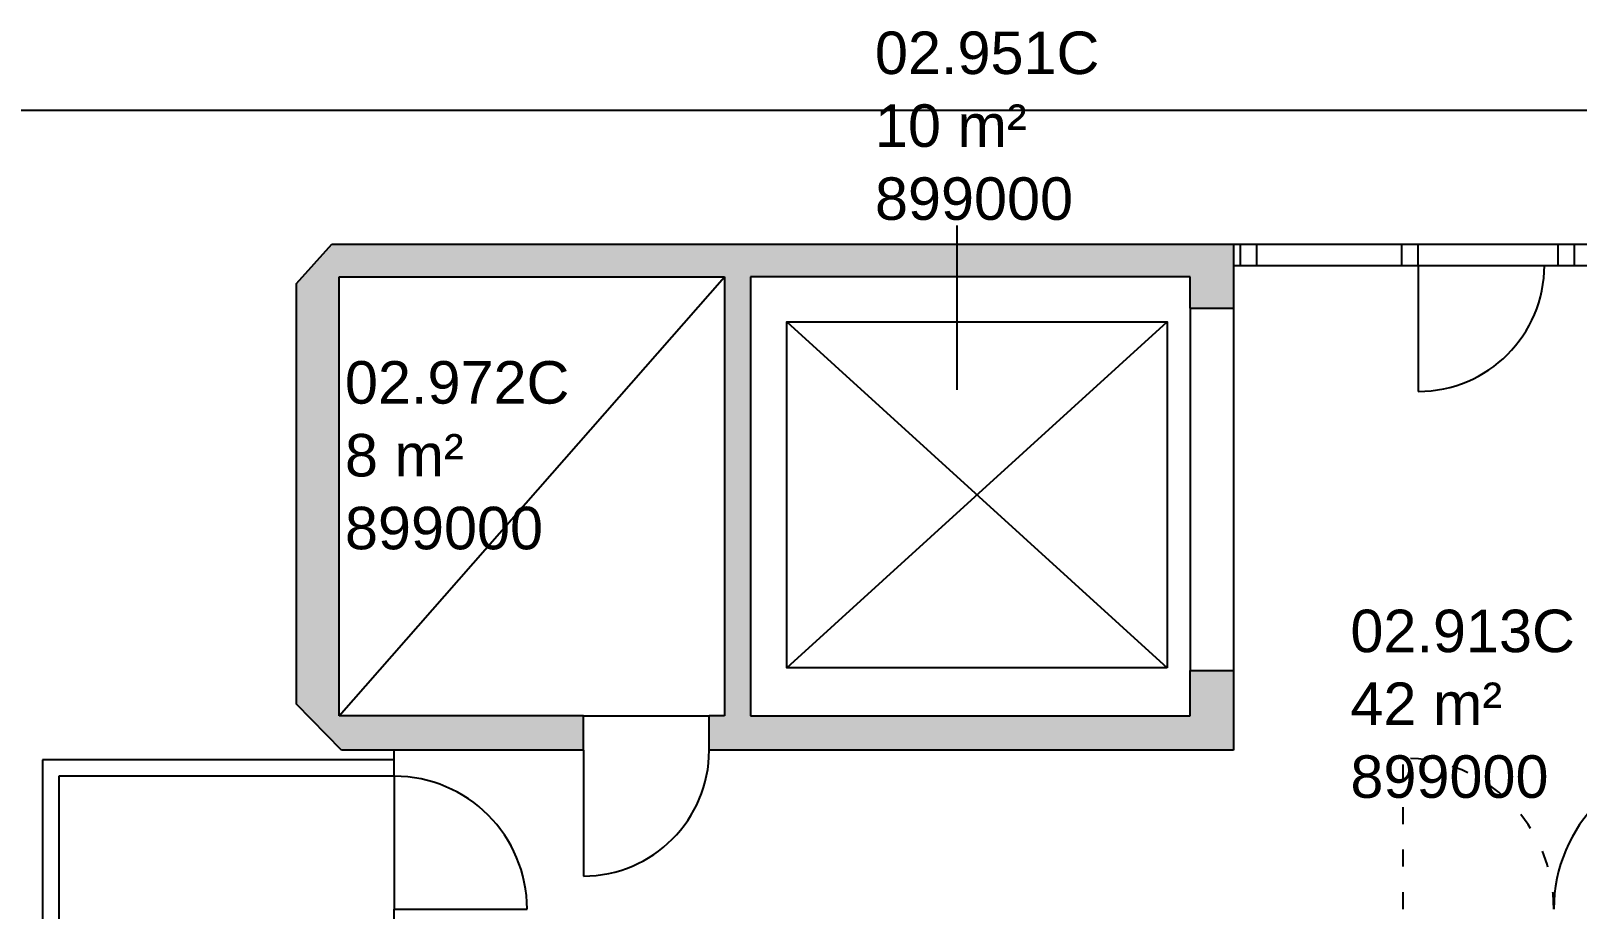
# Model space of a CAD drawing. Header units: metres. Extents: x -1 to 148, y 0 to 108.
# Drawn here: x 33.15 to 44.06, y 101.62 to 107.81 of the extents above; entities that cross this region are included whole.
import ezdxf

# ---------------------------------------------------------------- set-up
doc = ezdxf.new("R2010")
doc.units = ezdxf.units.M
doc.header["$MEASUREMENT"] = 0
doc.header["$PDSIZE"] = -2
doc.linetypes.add('ACAD_ISO03W100', pattern=[30, 12, -18])
doc.layers.get('0').update_dxf_attribs({"linetype": 'CONTINUOUS'})
doc.layers.get('DEFPOINTS').update_dxf_attribs({"linetype": 'CONTINUOUS'})
for name, color, linetype in [('AUFZUEGE_TREPPEN', 34, 'CONTINUOUS'), ('AUSSENWAND_STUETZE', 7, 'CONTINUOUS'), ('AUSSENWAND_STUETZE_FILLING', 7, 'CONTINUOUS'), ('BEMASZUNG', 8, 'CONTINUOUS'), ('BODENKANTEN', 7, 'CONTINUOUS'), ('FENSTER', 4, 'CONTINUOUS'), ('INNENWAND', 7, 'CONTINUOUS'), ('INNENWAND_FILLING', 7, 'CONTINUOUS'), ('INSTALLATIONSSCHACHT', 7, 'CONTINUOUS'), ('RAUMSTEMPEL', 7, 'CONTINUOUS'), ('TUEREN', 4, 'CONTINUOUS')]:
    doc.layers.add(name, color=color, linetype=linetype)
doc.styles.add('ARIAL', font='arial.ttf')
doc.dimstyles.new('Meter_Bem', dxfattribs={"dimtxt": 0.35, "dimasz": 0.015, "dimexe": 0, "dimexo": 0.1, "dimgap": 0.05, "dimtad": 1, "dimzin": 0, "dimdsep": 46, "dimtxsty": 'ARIAL', "dimblk1": 'mass1', "dimblk2": 'mass2', "dimsah": 1, "dimcen": 0.125, "dimse1": 1, "dimse2": 1, "dimclrd": 256, "dimclre": 1, "dimclrt": 256, "dimazin": 0, "dimtp": 102033525.0, "dimtm": 1, "dimtfac": 1, "dimtix": 1, "dimtmove": 2, "dimatfit": 3, "dimldrblk": 'mass2', "dimfxl": 1, "dimtolj": 1, "dimtzin": 0, "dimlwd": -1, "dimarcsym": 0})

# ---------------------------------------------------------------- blocks, each defined once
blk = doc.blocks.new('Tuer')
at = {"layer": 'TUEREN'}
blk.add_line((0, 0), (0, 0.82), dxfattribs=at)
blk.add_arc((0, 0), 0.82, 90, 180, dxfattribs=at)
blk = doc.blocks.new('Raumstempel')
at = {"color": 0, "linetype": 'ByBlock', "style": 'ARIAL'}
for tag, p in [('HOERSAALNUMMER', (0, 1.029)), ('ANZAHL PLAETZE', (0, 0.514)), ('RAUMNUMMER', (0, 0)), ('FLÄCHE', (0, -0.514)), ('INSTITUTSNUMMER1', (0, -1.029)), ('INSTITUTSNUMMER2', (0, -1.543))]:
    blk.add_attdef(tag, p, '', height=0.3, dxfattribs=at)
blk = doc.blocks.new('mass1')
for p, q in [((0, 25.5), (0, -12.75)), ((-5, -5), (5, 5)), ((-5, 0), (5, 0))]:
    blk.add_line(p, q)
blk = doc.blocks.new('mass2')
for p, q in [((0, -25.5), (0, 12.75)), ((5, 5), (-5, -5)), ((5, 0), (-5, 0))]:
    blk.add_line(p, q)
blk = doc.blocks.new('*D12')
at = {"layer": 'BEMASZUNG', "transparency": 16777216}
blk.add_line((-1, 1.015), (-1, 106.295), dxfattribs=at)
at = {"layer": 'DEFPOINTS', "color": 0, "transparency": 16777216}
for p in [(-1, 106.31), (35.274, 106.31), (2.008, 1)]:
    blk.add_point(p, dxfattribs=at)
at = {"layer": 'BEMASZUNG', "transparency": 16777216, "xscale": 0.015, "yscale": 0.015, "zscale": 0.015}
for name, p, rotation in [('mass2', (-1, 106.31), 90), ('mass1', (-1, 1), 270)]:
    blk.add_blockref(name, p, dxfattribs=dict(at, rotation=rotation))
at = {"layer": 'BEMASZUNG', "transparency": 16777216, "insert": (-1.229, 53.655), "char_height": 0.35, "attachment_point": 5, "rotation": 90, "style": 'ARIAL'}
blk.add_mtext('\\A1;105.31', dxfattribs=at)
blk = doc.blocks.new('*D29')
at = {"layer": 'BEMASZUNG', "transparency": 16777216}
blk.add_line((0.955, 107.255), (147.913, 107.255), dxfattribs=at)
at = {"layer": 'DEFPOINTS', "color": 0, "transparency": 16777216}
for p in [(147.928, 107.255), (147.928, 78.566), (0.94, 71.045)]:
    blk.add_point(p, dxfattribs=at)
at = {"layer": 'BEMASZUNG', "transparency": 16777216, "xscale": 0.015, "yscale": 0.015, "zscale": 0.015, "rotation": 180}
blk.add_blockref('mass1', (0.94, 107.255), dxfattribs=at)
at = {"layer": 'BEMASZUNG', "transparency": 16777216, "xscale": 0.015, "yscale": 0.015, "zscale": 0.015}
blk.add_blockref('mass2', (147.928, 107.255), dxfattribs=at)
at = {"layer": 'BEMASZUNG', "transparency": 16777216, "insert": (74.434, 107.483), "char_height": 0.35, "attachment_point": 5, "style": 'ARIAL'}
blk.add_mtext('\\A1;146.99', dxfattribs=at)

msp = doc.modelspace()

# ---------------------------------------------------------------- hatches: boundary and pattern name
at = {"layer": 'AUSSENWAND_STUETZE_FILLING'}
msp.add_hatch(color=256, dxfattribs=at).paths.add_polyline_path([(35.326, 106.08), (38.046, 106.08), (38.23, 106.08), (41.332, 106.08), (41.639, 106.08), (41.639, 106.31), (35.274, 106.31), (35.025, 106.031), (35.025, 103.063), (35.343, 102.738), (35.715, 102.738), (35.715, 102.98), (35.326, 102.98)])
at = {"layer": 'INNENWAND_FILLING'}
h = msp.add_hatch(color=256, dxfattribs=at)
h.paths.add_polyline_path([(41.639, 103.3), (41.332, 103.3), (41.332, 102.98), (38.23, 102.98), (38.23, 106.08), (38.046, 106.08), (38.046, 102.98), (37.938, 102.98), (37.938, 102.738), (41.639, 102.738)])
h.paths.add_polyline_path([(37.05, 102.98), (35.715, 102.98), (35.715, 102.738), (37.05, 102.738)])
h.paths.add_polyline_path([(41.639, 106.08), (41.332, 106.08), (41.332, 105.858), (41.639, 105.858)])

# ---------------------------------------------------------------- linework, layer by layer
at = {"layer": 'AUFZUEGE_TREPPEN'}
for p, q in [((38.485, 103.319), (41.17, 105.762)), ((38.485, 105.762), (41.17, 103.319))]:
    msp.add_line(p, q, dxfattribs=at)
msp.add_lwpolyline([(41.17, 103.319), (38.485, 103.319), (38.485, 105.762), (41.17, 105.762)], close=True, dxfattribs=at)
at = {"layer": 'AUSSENWAND_STUETZE'}
for p, q in [((35.025, 106.031), (35.274, 106.31)), ((35.274, 106.31), (41.639, 106.31)), ((41.639, 106.31), (41.639, 106.08)), ((35.326, 102.98), (35.326, 106.08)), ((35.326, 106.08), (38.046, 106.08)), ((41.332, 106.08), (38.23, 106.08)), ((35.025, 103.063), (35.025, 106.031)), ((35.343, 102.738), (35.025, 103.063)), ((35.715, 102.98), (35.326, 102.98)), ((35.715, 102.738), (35.343, 102.738))]:
    msp.add_line(p, q, dxfattribs=at)
at = {"layer": 'BODENKANTEN'}
for p, q in [((41.639, 105.858), (41.639, 103.3)), ((37.05, 102.98), (37.938, 102.98)), ((35.715, 102.554), (35.715, 102.738)), ((33.233, 102.669), (33.195, 74.109)), ((35.715, 102.669), (33.233, 102.669)), ((33.348, 102.554), (33.31, 73.993)), ((35.715, 102.554), (33.348, 102.554)), ((35.715, 102.554), (35.715, 101.617))]:
    msp.add_line(p, q, dxfattribs=at)
at = {"layer": 'FENSTER'}
for p, q in [((41.639, 106.31), (44.893, 106.31)), ((41.689, 106.16), (41.689, 106.31)), ((41.804, 106.16), (41.804, 106.31)), ((42.828, 106.16), (42.828, 106.31)), ((42.943, 106.16), (42.943, 106.31)), ((43.93, 106.16), (43.93, 106.31)), ((44.045, 106.16), (44.045, 106.31)), ((41.639, 106.16), (44.893, 106.16))]:
    msp.add_line(p, q, dxfattribs=at)
at = {"layer": 'INNENWAND'}
for p, q in [((38.046, 106.08), (38.046, 102.98)), ((38.23, 106.08), (38.23, 102.98)), ((41.332, 105.858), (41.332, 106.08)), ((41.639, 106.08), (41.639, 105.858)), ((41.332, 105.858), (41.639, 105.858)), ((41.332, 103.3), (41.639, 103.3)), ((41.332, 102.98), (41.332, 103.3)), ((41.639, 103.3), (41.639, 102.738)), ((37.05, 102.98), (35.715, 102.98)), ((37.05, 102.738), (37.05, 102.98)), ((37.938, 102.738), (37.938, 102.98)), ((38.046, 102.98), (37.938, 102.98)), ((38.23, 102.98), (41.332, 102.98)), ((37.05, 102.738), (35.715, 102.738)), ((41.639, 102.738), (37.938, 102.738)), ((35.715, 101.502), (35.715, 101.617))]:
    msp.add_line(p, q, dxfattribs=at)
at = {"layer": 'INSTALLATIONSSCHACHT'}
msp.add_line((35.326, 102.98), (38.046, 106.08), dxfattribs=at)
at = {"layer": 'RAUMSTEMPEL'}
msp.add_line((39.685, 106.441), (39.685, 105.281), dxfattribs=at)
at = {"layer": 'TUEREN'}
msp.add_line((41.332, 105.858), (41.332, 103.3), dxfattribs=at)
at = {"layer": 'TUEREN', "linetype": 'ACAD_ISO03W100', "ltscale": 0.01}
msp.add_line((42.836, 101.617), (42.836, 102.683), dxfattribs=at)
at = {"layer": 'TUEREN', "lineweight": -3}
msp.add_lwpolyline([(42.943, 106.16), (42.943, 105.27)], dxfattribs=at)
msp.add_arc((42.943, 106.16), 0.89, 270, 0, dxfattribs=at)
at = {"layer": 'TUEREN', "linetype": 'ACAD_ISO03W100', "ltscale": 0.01}
msp.add_arc((42.835, 101.617), 1.066, 0, 89.9364, dxfattribs=at)
at = {"layer": 'TUEREN'}
msp.add_arc((44.966, 101.617), 1.066, 90, 180, dxfattribs=at)

# ---------------------------------------------------------------- block references
at = {"layer": 'RAUMSTEMPEL'}
ref = msp.add_blockref('Raumstempel', (39.108, 108.024), dxfattribs=at)
ref.add_attrib('RAUMNUMMER', '02.951C', (39.108, 107.51), dxfattribs={"layer": '0', "color": 0, "linetype": 'ByBlock', "height": 0.3, "style": 'ARIAL'})
ref.add_attrib('FLÄCHE_NGF', '10 m²', (39.108, 106.996), dxfattribs={"layer": '0', "color": 0, "linetype": 'ByBlock', "height": 0.3, "style": 'ARIAL'})
ref.add_attrib('NUTZER_1', '899000', (39.108, 106.481), dxfattribs={"layer": '0', "color": 0, "linetype": 'ByBlock', "height": 0.3, "style": 'ARIAL'})
ref = msp.add_blockref('Raumstempel', (35.367, 105.699), dxfattribs=at)
ref.add_attrib('RAUMNUMMER', '02.972C', (35.367, 105.184), dxfattribs={"layer": '0', "color": 0, "linetype": 'ByBlock', "height": 0.3, "style": 'ARIAL'})
ref.add_attrib('FLÄCHE_NGF', '8 m²', (35.367, 104.67), dxfattribs={"layer": '0', "color": 0, "linetype": 'ByBlock', "height": 0.3, "style": 'ARIAL'})
ref.add_attrib('NUTZER_1', '899000', (35.367, 104.156), dxfattribs={"layer": '0', "color": 0, "linetype": 'ByBlock', "height": 0.3, "style": 'ARIAL'})
ref = msp.add_blockref('Raumstempel', (42.464, 103.944), dxfattribs=at)
ref.add_attrib('RAUMNUMMER', '02.913C', (42.464, 103.43), dxfattribs={"layer": '0', "color": 0, "linetype": 'ByBlock', "height": 0.3, "style": 'ARIAL'})
ref.add_attrib('FLÄCHE_NGF', '42 m²', (42.464, 102.916), dxfattribs={"layer": '0', "color": 0, "linetype": 'ByBlock', "height": 0.3, "style": 'ARIAL'})
ref.add_attrib('NUTZER_1', '899000', (42.464, 102.402), dxfattribs={"layer": '0', "color": 0, "linetype": 'ByBlock', "height": 0.3, "style": 'ARIAL'})
at = {"layer": 'TUEREN'}
for p, xscale, yscale, zscale, rotation in [((37.05, 102.738), 1.082575754098087, 1.082575754098087, 1.082575754098087, 180), ((35.715, 101.617), 1.142923820932165, 1.142923820932165, 1.142923820932165, 269.9999999999985)]:
    msp.add_blockref('Tuer', p, dxfattribs=dict(at, xscale=xscale, yscale=yscale, zscale=zscale, rotation=rotation))

# ---------------------------------------------------------------- dimensions: what is measured, and where the dimension line sits
at = {"layer": 'BEMASZUNG'}
dim = msp.add_linear_dim(base=(147.928, 107.255), p1=(0.94, 71.045), p2=(147.928, 78.566), dimstyle='Meter_Bem', dxfattribs=at)
dim.commit()
dim.dimension.update_dxf_attribs({"geometry": '*D29', "text_midpoint": (74.434, 107.483)})
dim = msp.add_linear_dim(base=(-1, 106.31), p1=(2.008, 1), p2=(35.274, 106.31), angle=90, dimstyle='Meter_Bem', dxfattribs=at)
dim.commit()
dim.dimension.update_dxf_attribs({"geometry": '*D12', "text_midpoint": (-1.229, 53.655)})

doc.saveas('drawing.dxf')
